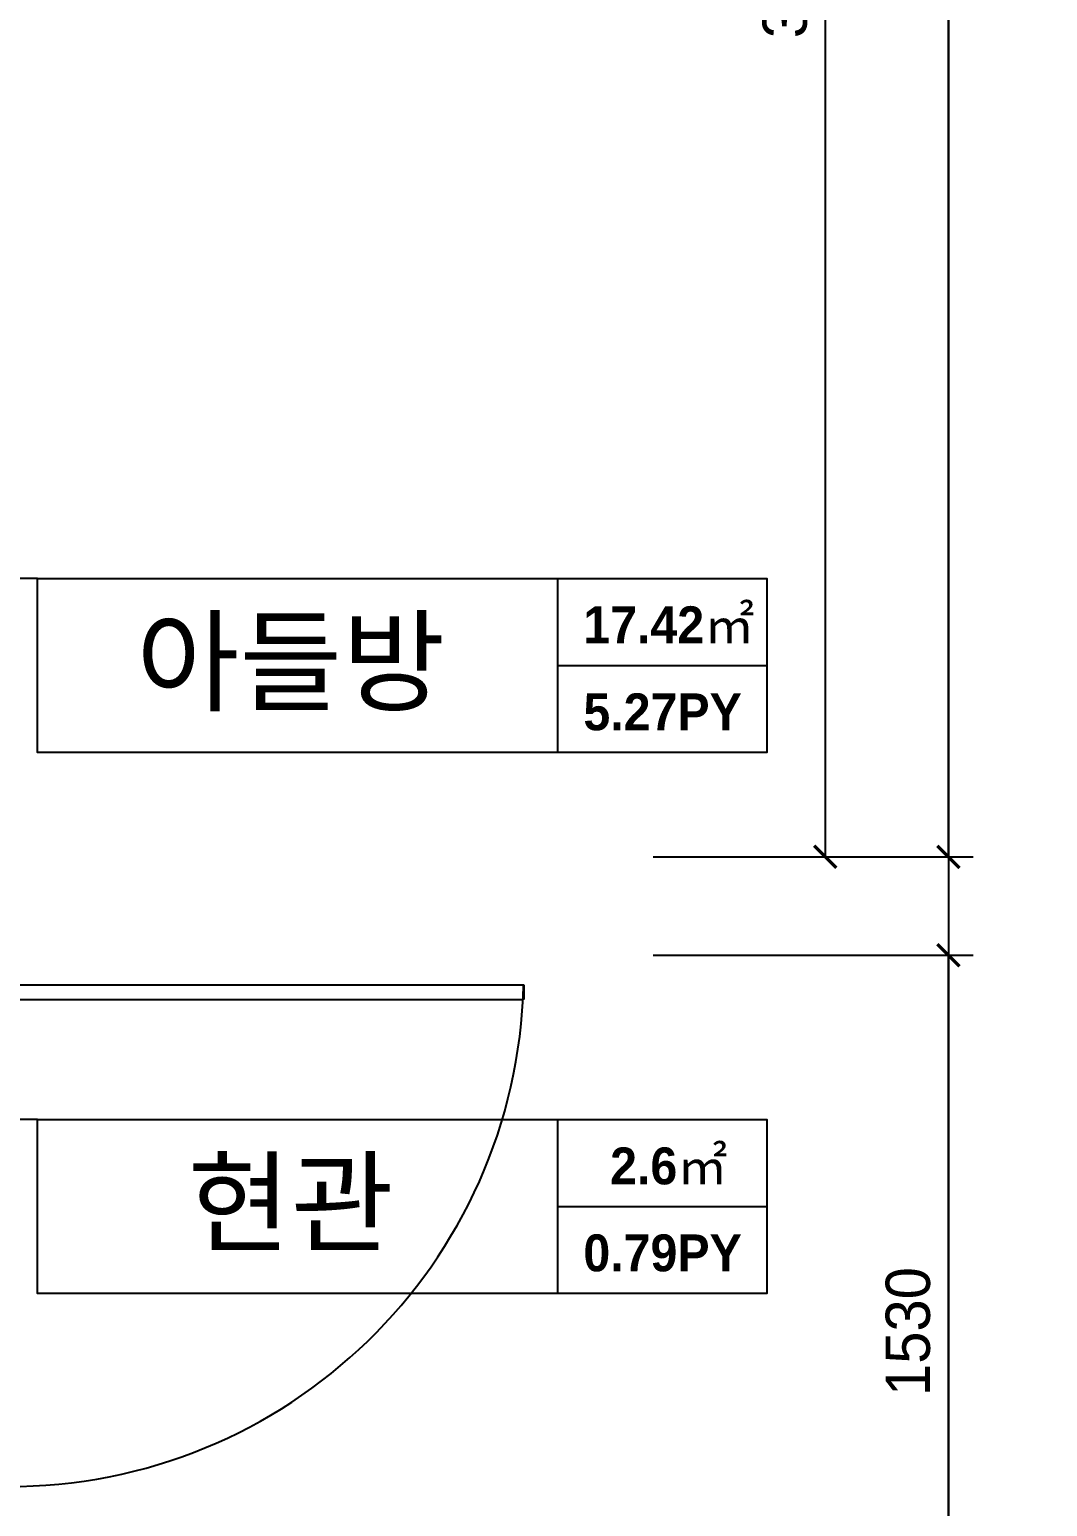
# Model space of a CAD drawing. Header units: millimetres. Extents: x -551172 to 232469, y -3435 to 261611.
# Drawn here: x 83757 to 85825, y 105765 to 108767 of the extents above; entities that cross this region are included whole.
import ezdxf
from ezdxf.enums import TextEntityAlignment as Align

# ---------------------------------------------------------------- set-up
doc = ezdxf.new("R2010")
doc.units = ezdxf.units.MM
doc.header["$LTSCALE"] = 10
doc.header["$PDMODE"] = 3
doc.layers.get('DEFPOINTS').update_dxf_attribs({"color": 248})
for name, color, linetype in [('0-ELC TEXT', 7, 'Continuous'), ('03-TEXT', 3, 'Continuous'), ('06-FUR', 6, 'Continuous'), ('07-DIM WAL', 5, 'Continuous'), ('F-SYM', 7, 'Continuous'), ('FORM(YOURNAME)-11', 1, 'Continuous'), ('도면층4', 4, 'Continuous'), ('도면층5', 5, 'Continuous')]:
    doc.layers.add(name, color=color, linetype=linetype)
doc.styles.add('YOURNAME', font='HY울릉도M.TTF')
doc.styles.add('넥슨고딕', font='NEXONLv1GothicBold.ttf')
doc.styles.add('코레일둥고', font='Korail_Round_Gothic_Medium.ttf')
doc.linetypes.add('ZIGZAG', pattern='A,0.0001,-0.2,[131,ltypeshp.shx,S=0.2,R=0,X=-0.2,Y=0],-0.4,[131,ltypeshp.shx,S=0.2,R=180,X=0.2,Y=0],-0.2', length=0.8001)
doc.dimstyles.new('YOURNAME-50', dxfattribs={"dimscale": 50, "dimtxt": 1.8, "dimasz": 0.9, "dimexe": 1, "dimexo": 3, "dimgap": 0.7, "dimtad": 1, "dimdec": 0, "dimzin": 0, "dimdsep": 46, "dimtxsty": 'YOURNAME', "dimblk": 'ARCHTICK', "dimcen": 0, "dimclrd": 1, "dimclre": 1, "dimclrt": 7, "dimadec": 0, "dimazin": 0, "dimtfac": 1, "dimtdec": 0, "dimtix": 1, "dimtmove": 2, "dimatfit": 3, "dimldrblk": 'ARCHTICK', "dimfxl": 1, "dimtolj": 1, "dimtzin": 0, "dimarcsym": 0})

# ---------------------------------------------------------------- blocks, each defined once
blk = doc.blocks.new('FORM-PLAN')
at = {"layer": 'DEFPOINTS', "color": 158}
blk.add_lwpolyline([(-69444, 53115), (-64, 53115), (-64, 1215), (-69444, 1215)], close=True, dxfattribs=at)
at = {"layer": 'FORM(YOURNAME)-11', "color": 3, "style": 'YOURNAME'}
for tag, height, p in [('1', 450, (9905, 18188)), ('2', 450, (9905, 17544)), ('3', 450, (9905, 16257)), ('4', 450, (9905, 14326)), ('5', 515, (9905, 12009)), ('6', 515, (9905, 9757)), ('7', 515, (9905, 7504)), ('8', 515, (9905, 5252)), ('9', 515, (9905, 2999)), ('10', 515, (5655, 811)), ('11', 515, (9905, 747)), ('12', 515, (5655, -1441)), ('13', 515, (9905, -1441))]:
    blk.add_attdef(tag, text='', height=height, dxfattribs=at).set_placement(p, align=Align.MIDDLE_RIGHT)
blk = doc.blocks.new('_ArchTick')
at = {"color": 0, "linetype": 'ByBlock', "const_width": 0.15}
blk.add_lwpolyline([(-0.5, -0.5), (0.5, 0.5)], dxfattribs=at)
blk = doc.blocks.new('*D1141')
at = {"layer": '07-DIM WAL', "color": 1, "lineweight": -2, "transparency": 16777216}
for p, q in [((85023.9, 106885.3), (85673.9, 106885.3)), ((85623.9, 105355.3), (85623.9, 106885.3)), ((85023.9, 105355.3), (85673.9, 105355.3))]:
    blk.add_line(p, q, dxfattribs=at)
at = {"layer": 'DEFPOINTS', "color": 0, "transparency": 16777216}
for p in [(84873.9, 106885.3), (85623.9, 106885.3), (84873.9, 105355.3)]:
    blk.add_point(p, dxfattribs=at)
at = {"layer": '07-DIM WAL', "color": 1, "lineweight": -2, "transparency": 16777216, "xscale": 45, "yscale": 45, "zscale": 45}
for p, rotation in [((85623.9, 106885.3), 90), ((85623.9, 105355.3), 270)]:
    blk.add_blockref('_ArchTick', p, dxfattribs=dict(at, rotation=rotation))
at = {"layer": '07-DIM WAL', "color": 7, "transparency": 16777216, "insert": (85542.1, 106120.3), "char_height": 90, "attachment_point": 5, "rotation": 90, "style": 'YOURNAME'}
blk.add_mtext('\\A1;1530', dxfattribs=at)
blk = doc.blocks.new('*D1142')
at = {"layer": '07-DIM WAL', "color": 1, "lineweight": -2, "transparency": 16777216}
for p, q in [((85023.9, 111975.3), (85673.9, 111975.3)), ((85623.9, 107085.3), (85623.9, 111975.3)), ((85023.9, 107085.3), (85673.9, 107085.3))]:
    blk.add_line(p, q, dxfattribs=at)
at = {"layer": 'DEFPOINTS', "color": 0, "transparency": 16777216}
for p in [(84873.9, 111975.3), (85623.9, 111975.3), (84873.9, 107085.3)]:
    blk.add_point(p, dxfattribs=at)
at = {"layer": '07-DIM WAL', "color": 1, "lineweight": -2, "transparency": 16777216, "xscale": 45, "yscale": 45, "zscale": 45}
for p, rotation in [((85623.9, 111975.3), 90), ((85623.9, 107085.3), 270)]:
    blk.add_blockref('_ArchTick', p, dxfattribs=dict(at, rotation=rotation))
at = {"layer": '07-DIM WAL', "color": 7, "transparency": 16777216, "insert": (85542, 109530.3), "char_height": 90, "attachment_point": 5, "rotation": 90, "style": 'YOURNAME'}
blk.add_mtext('\\A1;4890', dxfattribs=at)
blk = doc.blocks.new('*D1144')
at = {"layer": '07-DIM WAL', "color": 1, "lineweight": -2, "transparency": 16777216}
for p, q in [((85023.9, 110675.3), (85423.9, 110675.3)), ((85373.9, 110675.3), (85373.9, 107085.3)), ((85023.9, 107085.3), (85423.9, 107085.3))]:
    blk.add_line(p, q, dxfattribs=at)
at = {"layer": 'DEFPOINTS', "color": 0, "transparency": 16777216}
for p in [(84873.9, 110675.3), (84873.9, 107085.3), (85373.9, 107085.3)]:
    blk.add_point(p, dxfattribs=at)
at = {"layer": '07-DIM WAL', "color": 1, "lineweight": -2, "transparency": 16777216, "xscale": 45, "yscale": 45, "zscale": 45}
for p, rotation in [((85373.9, 110675.3), 90), ((85373.9, 107085.3), 270)]:
    blk.add_blockref('_ArchTick', p, dxfattribs=dict(at, rotation=rotation))
at = {"layer": '07-DIM WAL', "color": 7, "transparency": 16777216, "insert": (85292, 108880.3), "char_height": 90, "attachment_point": 5, "rotation": 90, "style": 'YOURNAME'}
blk.add_mtext('\\A1;3590', dxfattribs=at)

msp = doc.modelspace()

# ---------------------------------------------------------------- linework, layer by layer
at = {"layer": '0-ELC TEXT'}
for p, q in [((83773.2, 107651.2), (82515.6, 107651.2)), ((84830.4, 107297.5), (84830.4, 107651.2)), ((84830.4, 107474.3), (85255.1, 107474.3)), ((83773.2, 106551.3), (82515.6, 106551.3)), ((84830.4, 106197.6), (84830.4, 106551.3)), ((84830.4, 106374.5), (85255.1, 106374.5))]:
    msp.add_line(p, q, dxfattribs=at)
for points in [[(83773.2, 107651.2), (85255.1, 107651.2), (85255.1, 107297.5), (83773.2, 107297.5)], [(83773.2, 106551.3), (85255.1, 106551.3), (85255.1, 106197.6), (83773.2, 106197.6)]]:
    msp.add_lwpolyline(points, close=True, dxfattribs=at)
at = {"layer": '06-FUR', "color": 1, "linetype": 'ZIGZAG', "ltscale": 100}
msp.add_circle((77280, 106770), 15680, dxfattribs=at)
at = {"layer": '도면층4'}
for p, q in [((83711.4, 106825.3), (84761.4, 106825.3)), ((84761.4, 106825.3), (84761.4, 106795.3)), ((83711.4, 106795.3), (84760.8, 106795.3))]:
    msp.add_line(p, q, dxfattribs=at)
at = {"layer": '도면층5'}
msp.add_arc((83716, 106850.4), 1045.1, 269.7449, 358.6248, dxfattribs=at)

# ---------------------------------------------------------------- block references
at = {"layer": 'F-SYM', "xscale": 0.2500000000000001, "yscale": 0.2500000000000001, "zscale": 0.2500000000000001}
msp.add_blockref('FORM-PLAN', (85639.9, 99374), dxfattribs=at)

# ---------------------------------------------------------------- texts
at = {"layer": '03-TEXT'}
for s, height, style, p in [('17.42㎡', 75, '넥슨고딕', (85056.1, 107519.4)), ('아들방', 166.67, '코레일둥고', (84287.9, 107399)), ('5.27PY', 75, '넥슨고딕', (85043.3, 107342.5)), ('2.6㎡', 75, '넥슨고딕', (85056.1, 106419.5)), ('현관', 166.67, '코레일둥고', (84287.9, 106299.1)), ('0.79PY', 75, '넥슨고딕', (85043.3, 106242.7))]:
    msp.add_text(s, height=height, dxfattribs=dict(at, style=style)).set_placement(p, align=Align.CENTER)

# ---------------------------------------------------------------- dimensions: what is measured, and where the dimension line sits
at = {"layer": '07-DIM WAL'}
for base, p1, p2, picture, middle in [((85623.9, 111975.3), (84873.9, 107085.3), (84873.9, 111975.3), '*D1142', (85542, 109530.3)), ((85373.9, 107085.3), (84873.9, 110675.3), (84873.9, 107085.3), '*D1144', (85292, 108880.3)), ((85623.9, 106885.3), (84873.9, 105355.3), (84873.9, 106885.3), '*D1141', (85542.1, 106120.3))]:
    dim = msp.add_linear_dim(base=base, p1=p1, p2=p2, angle=90, dimstyle='YOURNAME-50', dxfattribs=at)
    dim.commit()
    dim.dimension.update_dxf_attribs({"geometry": picture, "text_midpoint": middle})

doc.saveas('drawing.dxf')
